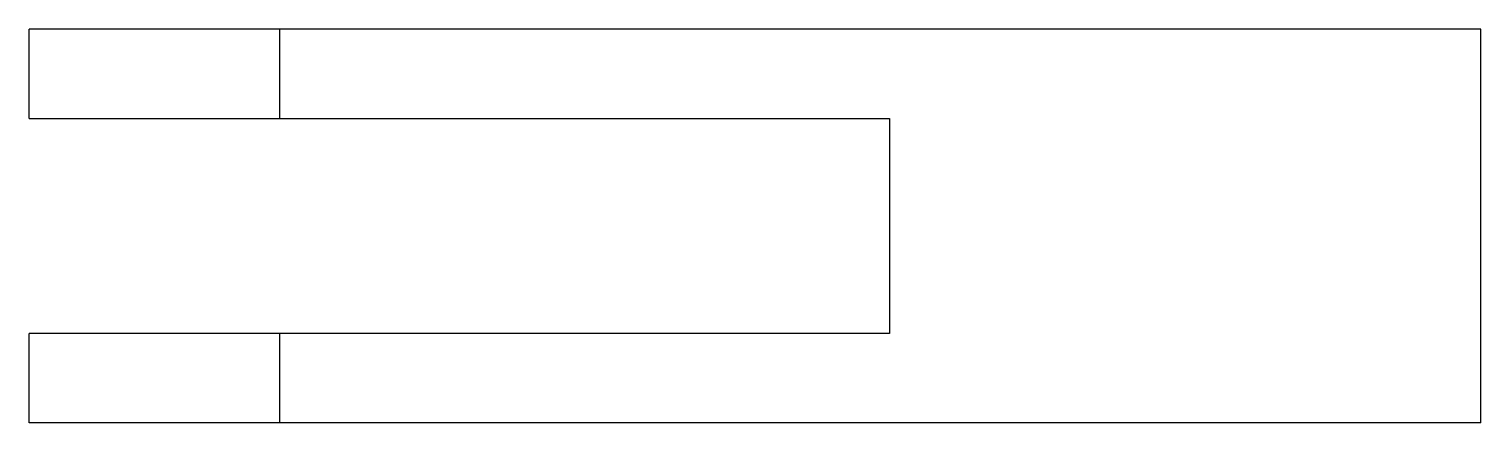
# Model space of a CAD drawing. Header units: metres. Extents: x -28 to 53, y -22 to 0.
import ezdxf

# ---------------------------------------------------------------- set-up
doc = ezdxf.new("R2010")
doc.units = ezdxf.units.M

msp = doc.modelspace()

# ---------------------------------------------------------------- linework, layer by layer
for points in [[(-28, -5), (-28, -4.9), (-28, -4.8), (-28, -4.7), (-28, -4.6), (-28, -4.5), (-28, -4.4), (-28, -4.3), (-28, -4.2), (-28, -4.1), (-28, -4), (-28, -3.9), (-28, -3.8), (-28, -3.7), (-28, -3.6), (-28, -3.5), (-28, -3.4), (-28, -3.3), (-28, -3.2), (-28, -3.1), (-28, -3), (-28, -2.9), (-28, -2.8), (-28, -2.7), (-28, -2.6), (-28, -2.5), (-28, -2.4), (-28, -2.3), (-28, -2.2), (-28, -2.1), (-28, -2), (-28, -1.9), (-28, -1.8), (-28, -1.7), (-28, -1.6), (-28, -1.5), (-28, -1.4), (-28, -1.3), (-28, -1.2), (-28, -1.1), (-28, -1), (-28, -0.9), (-28, -0.8), (-28, -0.7), (-28, -0.6), (-28, -0.5), (-28, -0.4), (-28, -0.3), (-28, -0.2), (-28, -0.1), (-28, 0)], [(-14, 0), (-14.049, 0), (-14.098, 0), (-14.147, 0), (-14.238, 0), (-14.383, 0), (-14.528, 0), (-14.673, 0), (-14.893, 0), (-15.127, 0), (-15.36, 0), (-15.616, 0), (-15.926, 0), (-16.237, 0), (-16.547, 0), (-16.901, 0), (-17.273, 0), (-17.644, 0), (-18.022, 0), (-18.436, 0), (-18.851, 0), (-19.265, 0), (-19.692, 0), (-20.128, 0), (-20.564, 0), (-21, 0), (-21.436, 0), (-21.872, 0), (-22.308, 0), (-22.735, 0), (-23.149, 0), (-23.564, 0), (-23.978, 0), (-24.356, 0), (-24.727, 0), (-25.099, 0), (-25.453, 0), (-25.763, 0), (-26.074, 0), (-26.384, 0), (-26.64, 0), (-26.873, 0), (-27.107, 0), (-27.327, 0), (-27.472, 0), (-27.617, 0), (-27.762, 0), (-27.853, 0), (-27.902, 0), (-27.951, 0), (-28, 0)], [(-14, -5), (-14, -4.9), (-14, -4.8), (-14, -4.7), (-14, -4.6), (-14, -4.5), (-14, -4.4), (-14, -4.3), (-14, -4.2), (-14, -4.1), (-14, -4), (-14, -3.9), (-14, -3.8), (-14, -3.7), (-14, -3.6), (-14, -3.5), (-14, -3.4), (-14, -3.3), (-14, -3.2), (-14, -3.1), (-14, -3), (-14, -2.9), (-14, -2.8), (-14, -2.7), (-14, -2.6), (-14, -2.5), (-14, -2.4), (-14, -2.3), (-14, -2.2), (-14, -2.1), (-14, -2), (-14, -1.9), (-14, -1.8), (-14, -1.7), (-14, -1.6), (-14, -1.5), (-14, -1.4), (-14, -1.3), (-14, -1.2), (-14, -1.1), (-14, -1), (-14, -0.9), (-14, -0.8), (-14, -0.7), (-14, -0.6), (-14, -0.5), (-14, -0.4), (-14, -0.3), (-14, -0.2), (-14, -0.1), (-14, 0)], [(53, 0), (51.66, 0), (50.32, 0), (48.98, 0), (47.64, 0), (46.3, 0), (44.96, 0), (43.62, 0), (42.28, 0), (40.94, 0), (39.6, 0), (38.26, 0), (36.92, 0), (35.58, 0), (34.24, 0), (32.9, 0), (31.56, 0), (30.22, 0), (28.88, 0), (27.54, 0), (26.2, 0), (24.86, 0), (23.52, 0), (22.18, 0), (20.84, 0), (19.5, 0), (18.16, 0), (16.82, 0), (15.48, 0), (14.14, 0), (12.8, 0), (11.46, 0), (10.12, 0), (8.78, 0), (7.44, 0), (6.1, 0), (4.76, 0), (3.42, 0), (2.08, 0), (0.74, 0), (-0.6, 0), (-1.94, 0), (-3.28, 0), (-4.62, 0), (-5.96, 0), (-7.3, 0), (-8.64, 0), (-9.98, 0), (-11.32, 0), (-12.66, 0), (-14, 0)], [(53, -22), (53, -21.56), (53, -21.12), (53, -20.68), (53, -20.24), (53, -19.8), (53, -19.36), (53, -18.92), (53, -18.48), (53, -18.04), (53, -17.6), (53, -17.16), (53, -16.72), (53, -16.28), (53, -15.84), (53, -15.4), (53, -14.96), (53, -14.52), (53, -14.08), (53, -13.64), (53, -13.2), (53, -12.76), (53, -12.32), (53, -11.88), (53, -11.44), (53, -11), (53, -10.56), (53, -10.12), (53, -9.68), (53, -9.24), (53, -8.8), (53, -8.36), (53, -7.92), (53, -7.48), (53, -7.04), (53, -6.6), (53, -6.16), (53, -5.72), (53, -5.28), (53, -4.84), (53, -4.4), (53, -3.96), (53, -3.52), (53, -3.08), (53, -2.64), (53, -2.2), (53, -1.76), (53, -1.32), (53, -0.88), (53, -0.44), (53, 0)], [(-28, -5), (-27.951, -5), (-27.902, -5), (-27.853, -5), (-27.762, -5), (-27.617, -5), (-27.472, -5), (-27.327, -5), (-27.107, -5), (-26.873, -5), (-26.64, -5), (-26.384, -5), (-26.074, -5), (-25.763, -5), (-25.453, -5), (-25.099, -5), (-24.727, -5), (-24.356, -5), (-23.978, -5), (-23.564, -5), (-23.149, -5), (-22.735, -5), (-22.308, -5), (-21.872, -5), (-21.436, -5), (-21, -5), (-20.564, -5), (-20.128, -5), (-19.692, -5), (-19.265, -5), (-18.851, -5), (-18.436, -5), (-18.022, -5), (-17.644, -5), (-17.273, -5), (-16.901, -5), (-16.547, -5), (-16.237, -5), (-15.926, -5), (-15.616, -5), (-15.36, -5), (-15.127, -5), (-14.893, -5), (-14.673, -5), (-14.528, -5), (-14.383, -5), (-14.238, -5), (-14.147, -5), (-14.098, -5), (-14.049, -5), (-14, -5)], [(-14, -5), (-13.32, -5), (-12.64, -5), (-11.96, -5), (-11.28, -5), (-10.6, -5), (-9.92, -5), (-9.24, -5), (-8.56, -5), (-7.88, -5), (-7.2, -5), (-6.52, -5), (-5.84, -5), (-5.16, -5), (-4.48, -5), (-3.8, -5), (-3.12, -5), (-2.44, -5), (-1.76, -5), (-1.08, -5), (-0.4, -5), (0.28, -5), (0.96, -5), (1.64, -5), (2.32, -5), (3, -5), (3.68, -5), (4.36, -5), (5.04, -5), (5.72, -5), (6.4, -5), (7.08, -5), (7.76, -5), (8.44, -5), (9.12, -5), (9.8, -5), (10.48, -5), (11.16, -5), (11.84, -5), (12.52, -5), (13.2, -5), (13.88, -5), (14.56, -5), (15.24, -5), (15.92, -5), (16.6, -5), (17.28, -5), (17.96, -5), (18.64, -5), (19.32, -5), (20, -5)], [(20, -5), (20, -5.24), (20, -5.48), (20, -5.72), (20, -5.96), (20, -6.2), (20, -6.44), (20, -6.68), (20, -6.92), (20, -7.16), (20, -7.4), (20, -7.64), (20, -7.88), (20, -8.12), (20, -8.36), (20, -8.6), (20, -8.84), (20, -9.08), (20, -9.32), (20, -9.56), (20, -9.8), (20, -10.04), (20, -10.28), (20, -10.52), (20, -10.76), (20, -11), (20, -11.24), (20, -11.48), (20, -11.72), (20, -11.96), (20, -12.2), (20, -12.44), (20, -12.68), (20, -12.92), (20, -13.16), (20, -13.4), (20, -13.64), (20, -13.88), (20, -14.12), (20, -14.36), (20, -14.6), (20, -14.84), (20, -15.08), (20, -15.32), (20, -15.56), (20, -15.8), (20, -16.04), (20, -16.28), (20, -16.52), (20, -16.76), (20, -17)], [(-14, -17), (-14.049, -17), (-14.098, -17), (-14.147, -17), (-14.238, -17), (-14.383, -17), (-14.528, -17), (-14.673, -17), (-14.893, -17), (-15.127, -17), (-15.36, -17), (-15.616, -17), (-15.926, -17), (-16.237, -17), (-16.547, -17), (-16.901, -17), (-17.273, -17), (-17.644, -17), (-18.022, -17), (-18.436, -17), (-18.851, -17), (-19.265, -17), (-19.692, -17), (-20.128, -17), (-20.564, -17), (-21, -17), (-21.436, -17), (-21.872, -17), (-22.308, -17), (-22.735, -17), (-23.149, -17), (-23.564, -17), (-23.978, -17), (-24.356, -17), (-24.727, -17), (-25.099, -17), (-25.453, -17), (-25.763, -17), (-26.074, -17), (-26.384, -17), (-26.64, -17), (-26.873, -17), (-27.107, -17), (-27.327, -17), (-27.472, -17), (-27.617, -17), (-27.762, -17), (-27.853, -17), (-27.902, -17), (-27.951, -17), (-28, -17)], [(-28, -22), (-28, -21.9), (-28, -21.8), (-28, -21.7), (-28, -21.6), (-28, -21.5), (-28, -21.4), (-28, -21.3), (-28, -21.2), (-28, -21.1), (-28, -21), (-28, -20.9), (-28, -20.8), (-28, -20.7), (-28, -20.6), (-28, -20.5), (-28, -20.4), (-28, -20.3), (-28, -20.2), (-28, -20.1), (-28, -20), (-28, -19.9), (-28, -19.8), (-28, -19.7), (-28, -19.6), (-28, -19.5), (-28, -19.4), (-28, -19.3), (-28, -19.2), (-28, -19.1), (-28, -19), (-28, -18.9), (-28, -18.8), (-28, -18.7), (-28, -18.6), (-28, -18.5), (-28, -18.4), (-28, -18.3), (-28, -18.2), (-28, -18.1), (-28, -18), (-28, -17.9), (-28, -17.8), (-28, -17.7), (-28, -17.6), (-28, -17.5), (-28, -17.4), (-28, -17.3), (-28, -17.2), (-28, -17.1), (-28, -17)], [(20, -17), (19.32, -17), (18.64, -17), (17.96, -17), (17.28, -17), (16.6, -17), (15.92, -17), (15.24, -17), (14.56, -17), (13.88, -17), (13.2, -17), (12.52, -17), (11.84, -17), (11.16, -17), (10.48, -17), (9.8, -17), (9.12, -17), (8.44, -17), (7.76, -17), (7.08, -17), (6.4, -17), (5.72, -17), (5.04, -17), (4.36, -17), (3.68, -17), (3, -17), (2.32, -17), (1.64, -17), (0.96, -17), (0.28, -17), (-0.4, -17), (-1.08, -17), (-1.76, -17), (-2.44, -17), (-3.12, -17), (-3.8, -17), (-4.48, -17), (-5.16, -17), (-5.84, -17), (-6.52, -17), (-7.2, -17), (-7.88, -17), (-8.56, -17), (-9.24, -17), (-9.92, -17), (-10.6, -17), (-11.28, -17), (-11.96, -17), (-12.64, -17), (-13.32, -17), (-14, -17)], [(-14, -22), (-14, -21.9), (-14, -21.8), (-14, -21.7), (-14, -21.6), (-14, -21.5), (-14, -21.4), (-14, -21.3), (-14, -21.2), (-14, -21.1), (-14, -21), (-14, -20.9), (-14, -20.8), (-14, -20.7), (-14, -20.6), (-14, -20.5), (-14, -20.4), (-14, -20.3), (-14, -20.2), (-14, -20.1), (-14, -20), (-14, -19.9), (-14, -19.8), (-14, -19.7), (-14, -19.6), (-14, -19.5), (-14, -19.4), (-14, -19.3), (-14, -19.2), (-14, -19.1), (-14, -19), (-14, -18.9), (-14, -18.8), (-14, -18.7), (-14, -18.6), (-14, -18.5), (-14, -18.4), (-14, -18.3), (-14, -18.2), (-14, -18.1), (-14, -18), (-14, -17.9), (-14, -17.8), (-14, -17.7), (-14, -17.6), (-14, -17.5), (-14, -17.4), (-14, -17.3), (-14, -17.2), (-14, -17.1), (-14, -17)], [(-14, -22), (-14.049, -22), (-14.098, -22), (-14.147, -22), (-14.238, -22), (-14.383, -22), (-14.528, -22), (-14.673, -22), (-14.893, -22), (-15.127, -22), (-15.36, -22), (-15.616, -22), (-15.926, -22), (-16.237, -22), (-16.547, -22), (-16.901, -22), (-17.273, -22), (-17.644, -22), (-18.022, -22), (-18.436, -22), (-18.851, -22), (-19.265, -22), (-19.692, -22), (-20.128, -22), (-20.564, -22), (-21, -22), (-21.436, -22), (-21.872, -22), (-22.308, -22), (-22.735, -22), (-23.149, -22), (-23.564, -22), (-23.978, -22), (-24.356, -22), (-24.727, -22), (-25.099, -22), (-25.453, -22), (-25.763, -22), (-26.074, -22), (-26.384, -22), (-26.64, -22), (-26.873, -22), (-27.107, -22), (-27.327, -22), (-27.472, -22), (-27.617, -22), (-27.762, -22), (-27.853, -22), (-27.902, -22), (-27.951, -22), (-28, -22)], [(53, -22), (51.66, -22), (50.32, -22), (48.98, -22), (47.64, -22), (46.3, -22), (44.96, -22), (43.62, -22), (42.28, -22), (40.94, -22), (39.6, -22), (38.26, -22), (36.92, -22), (35.58, -22), (34.24, -22), (32.9, -22), (31.56, -22), (30.22, -22), (28.88, -22), (27.54, -22), (26.2, -22), (24.86, -22), (23.52, -22), (22.18, -22), (20.84, -22), (19.5, -22), (18.16, -22), (16.82, -22), (15.48, -22), (14.14, -22), (12.8, -22), (11.46, -22), (10.12, -22), (8.78, -22), (7.44, -22), (6.1, -22), (4.76, -22), (3.42, -22), (2.08, -22), (0.74, -22), (-0.6, -22), (-1.94, -22), (-3.28, -22), (-4.62, -22), (-5.96, -22), (-7.3, -22), (-8.64, -22), (-9.98, -22), (-11.32, -22), (-12.66, -22), (-14, -22)]]:
    msp.add_lwpolyline(points)

doc.saveas('drawing.dxf')
